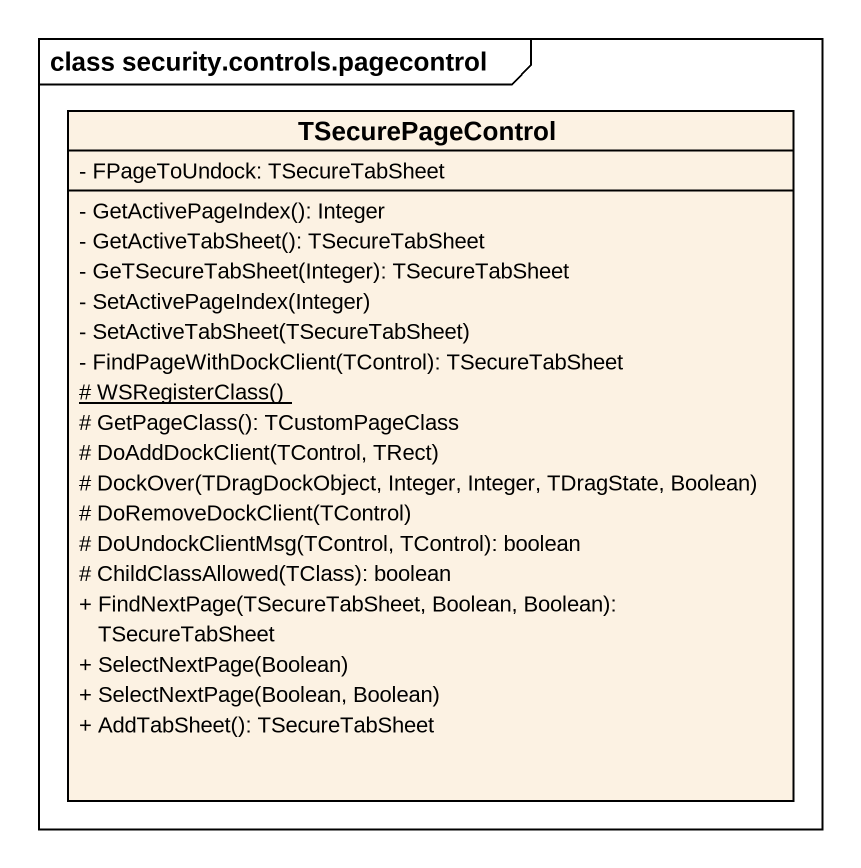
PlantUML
@startuml
mainframe class security.controls.pagecontrol
hide circle
hide empty members
skinparam classAttributeIconSize 0
class TSecurePageControl {
  - FPageToUndock: TSecureTabSheet
  - GetActivePageIndex(): Integer
  - GetActiveTabSheet(): TSecureTabSheet
  - GeTSecureTabSheet(Integer): TSecureTabSheet
  - SetActivePageIndex(Integer)
  - SetActiveTabSheet(TSecureTabSheet)
  - FindPageWithDockClient(TControl): TSecureTabSheet
  {static} # WSRegisterClass()
  # GetPageClass(): TCustomPageClass
  # DoAddDockClient(TControl, TRect)
  # DockOver(TDragDockObject, Integer, Integer, TDragState, Boolean)
  # DoRemoveDockClient(TControl)
  # DoUndockClientMsg(TControl, TControl): boolean
  # ChildClassAllowed(TClass): boolean
  + FindNextPage(TSecureTabSheet, Boolean, Boolean): TSecureTabSheet
  + SelectNextPage(Boolean)
  + SelectNextPage(Boolean, Boolean)
  + AddTabSheet(): TSecureTabSheet
}
@enduml
